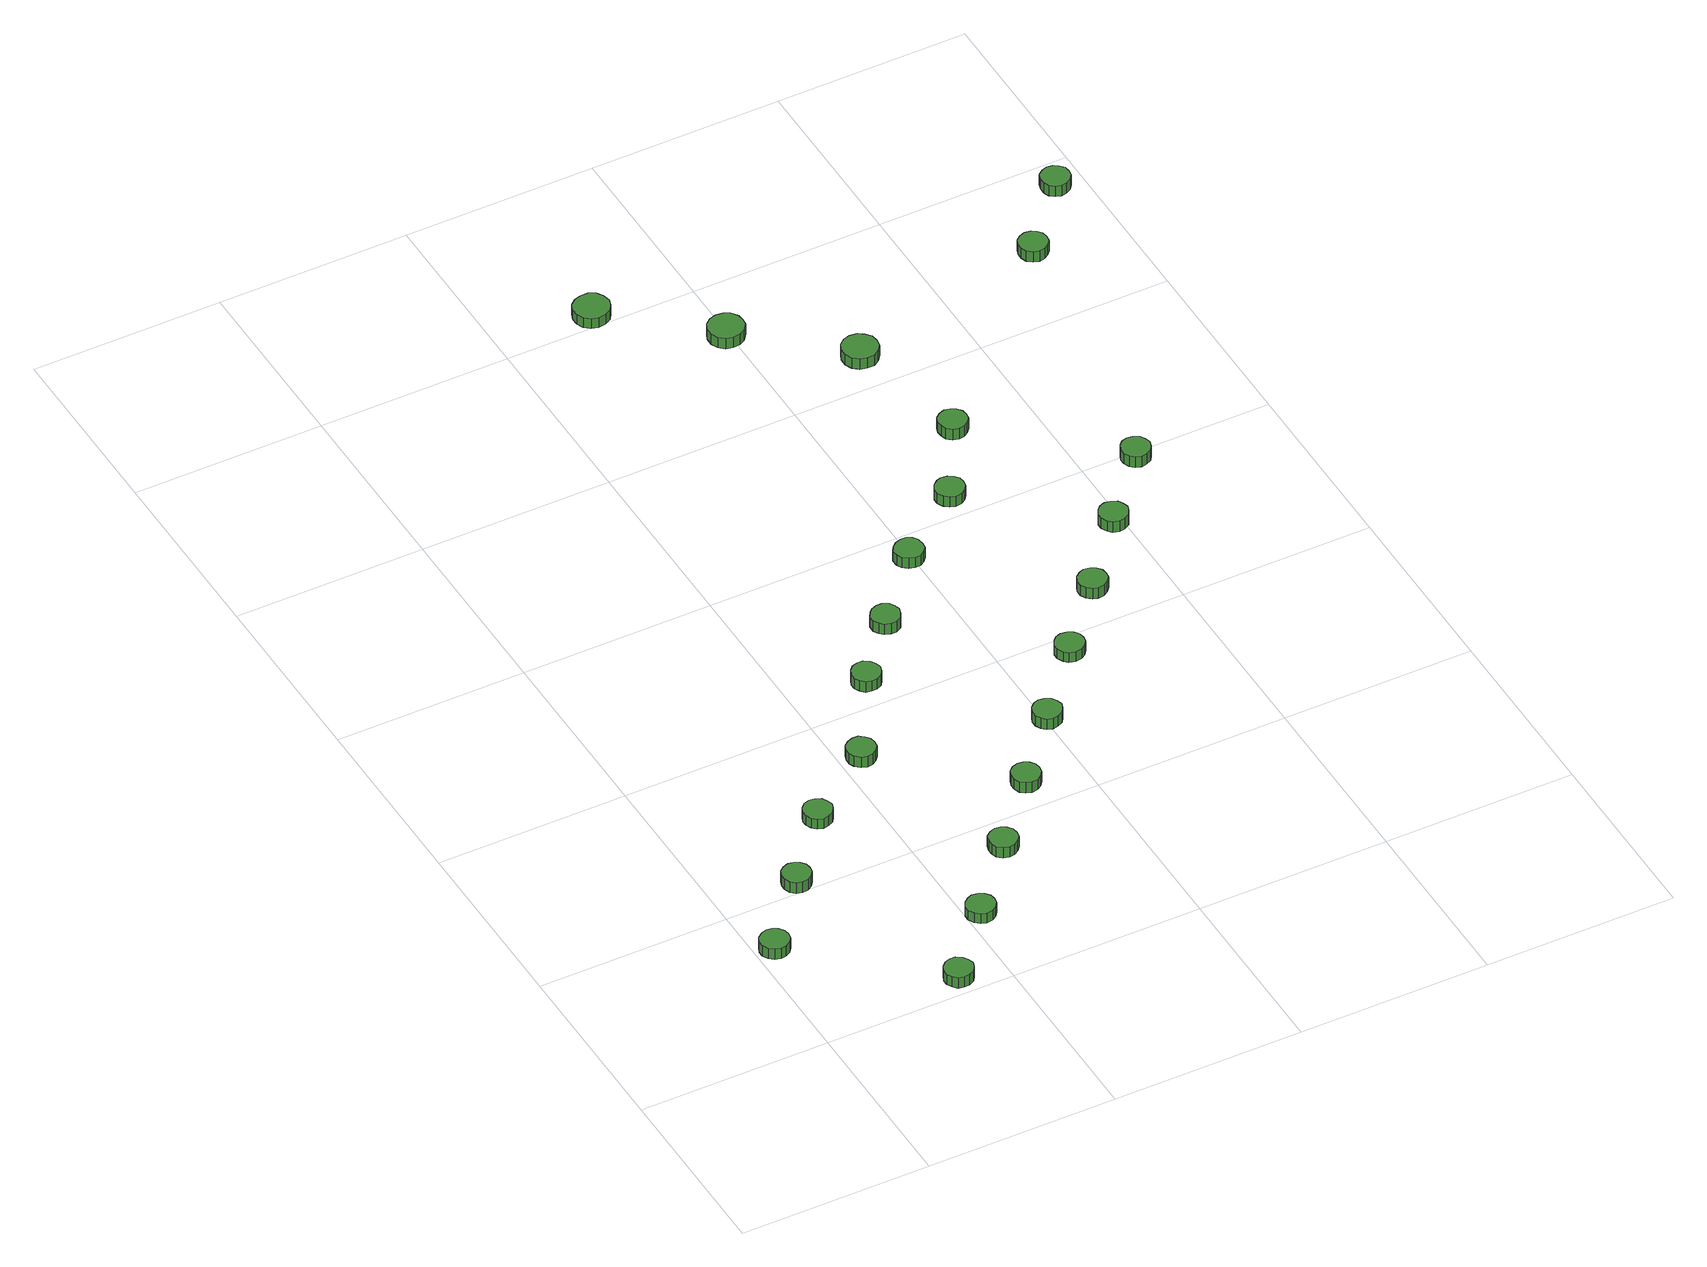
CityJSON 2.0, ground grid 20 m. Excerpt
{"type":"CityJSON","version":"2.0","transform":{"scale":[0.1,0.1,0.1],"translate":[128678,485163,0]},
"CityObjects":{
"tree1":{"type":"SolitaryVegetationObject","attributes":{"function":"something"},"geometry":[{"type":"MultiSurface","lod":"1","boundaries":[[[0,1,2,3,4,5,6,7,8,9,10,11,12,13,14]],[[15,16,17,18,19,20,21,22,23,24,25,26,27,28,29]],[[0,29,28,1]],[[1,28,27,2]],[[2,27,26,3]],[[3,26,25,4]],[[4,25,24,5]],[[5,24,23,6]],[[6,23,22,7]],[[7,22,21,8]],[[8,21,20,9]],[[9,20,19,10]],[[10,19,18,11]],[[11,18,17,12]],[[12,17,16,13]],[[13,16,15,14]],[[14,15,29,0]]]}]},
"tree2":{"type":"SolitaryVegetationObject","attributes":{"function":"something"},"geometry":[{"type":"MultiSurface","lod":"1","boundaries":[[[30,31,32,33,34,35,36,37,38,39,40,41,42,43,44]],[[45,46,47,48,49,50,51,52,53,54,55,56,57,58,59]],[[30,59,58,31]],[[31,58,57,32]],[[32,57,56,33]],[[33,56,55,34]],[[34,55,54,35]],[[35,54,53,36]],[[36,53,52,37]],[[37,52,51,38]],[[38,51,50,39]],[[39,50,49,40]],[[40,49,48,41]],[[41,48,47,42]],[[42,47,46,43]],[[43,46,45,44]],[[44,45,59,30]]]}]},
"tree3":{"type":"SolitaryVegetationObject","attributes":{"function":"something"},"geometry":[{"type":"MultiSurface","lod":"1","boundaries":[[[60,61,62,63,64,65,66,67,68,69,70,71,72,73,74]],[[75,76,77,78,79,80,81,82,83,84,85,86,87,88,89]],[[60,89,88,61]],[[61,88,87,62]],[[62,87,86,63]],[[63,86,85,64]],[[64,85,84,65]],[[65,84,83,66]],[[66,83,82,67]],[[67,82,81,68]],[[68,81,80,69]],[[69,80,79,70]],[[70,79,78,71]],[[71,78,77,72]],[[72,77,76,73]],[[73,76,75,74]],[[74,75,89,60]]]}]},
"tree4":{"type":"SolitaryVegetationObject","attributes":{"function":"something"},"geometry":[{"type":"MultiSurface","lod":"1","boundaries":[[[90,91,92,93,94,95,96,97,98,99,100,101,102,103,104]],[[105,106,107,108,109,110,111,112,113,114,115,116,117,118,119]],[[90,119,118,91]],[[91,118,117,92]],[[92,117,116,93]],[[93,116,115,94]],[[94,115,114,95]],[[95,114,113,96]],[[96,113,112,97]],[[97,112,111,98]],[[98,111,110,99]],[[99,110,109,100]],[[100,109,108,101]],[[101,108,107,102]],[[102,107,106,103]],[[103,106,105,104]],[[104,105,119,90]]]}]},
"tree5":{"type":"SolitaryVegetationObject","attributes":{"function":"something"},"geometry":[{"type":"MultiSurface","lod":"1","boundaries":[[[120,121,122,123,124,125,126,127,128,129,130,131,132,133,134]],[[135,136,137,138,139,140,141,142,143,144,145,146,147,148,149]],[[120,149,148,121]],[[121,148,147,122]],[[122,147,146,123]],[[123,146,145,124]],[[124,145,144,125]],[[125,144,143,126]],[[126,143,142,127]],[[127,142,141,128]],[[128,141,140,129]],[[129,140,139,130]],[[130,139,138,131]],[[131,138,137,132]],[[132,137,136,133]],[[133,136,135,134]],[[134,135,149,120]]]}]},
"tree6":{"type":"SolitaryVegetationObject","attributes":{"function":"something"},"geometry":[{"type":"MultiSurface","lod":"1","boundaries":[[[150,151,152,153,154,155,156,157,158,159,160,161,162,163,164]],[[165,166,167,168,169,170,171,172,173,174,175,176,177,178,179]],[[150,179,178,151]],[[151,178,177,152]],[[152,177,176,153]],[[153,176,175,154]],[[154,175,174,155]],[[155,174,173,156]],[[156,173,172,157]],[[157,172,171,158]],[[158,171,170,159]],[[159,170,169,160]],[[160,169,168,161]],[[161,168,167,162]],[[162,167,166,163]],[[163,166,165,164]],[[164,165,179,150]]]}]},
"tree7":{"type":"SolitaryVegetationObject","attributes":{"function":"something"},"geometry":[{"type":"MultiSurface","lod":"1","boundaries":[[[180,181,182,183,184,185,186,187,188,189,190,191,192,193,194]],[[195,196,197,198,199,200,201,202,203,204,205,206,207,208,209]],[[180,209,208,181]],[[181,208,207,182]],[[182,207,206,183]],[[183,206,205,184]],[[184,205,204,185]],[[185,204,203,186]],[[186,203,202,187]],[[187,202,201,188]],[[188,201,200,189]],[[189,200,199,190]],[[190,199,198,191]],[[191,198,197,192]],[[192,197,196,193]],[[193,196,195,194]],[[194,195,209,180]]]}]},
"tree8":{"type":"SolitaryVegetationObject","attributes":{"function":"something"},"geometry":[{"type":"MultiSurface","lod":"1","boundaries":[[[210,211,212,213,214,215,216,217,218,219,220,221,222,223,224]],[[225,226,227,228,229,230,231,232,233,234,235,236,237,238,239]],[[210,239,238,211]],[[211,238,237,212]],[[212,237,236,213]],[[213,236,235,214]],[[214,235,234,215]],[[215,234,233,216]],[[216,233,232,217]],[[217,232,231,218]],[[218,231,230,219]],[[219,230,229,220]],[[220,229,228,221]],[[221,228,227,222]],[[222,227,226,223]],[[223,226,225,224]],[[224,225,239,210]]]}]},
"tree9":{"type":"SolitaryVegetationObject","attributes":{"function":"something"},"geometry":[{"type":"MultiSurface","lod":"1","boundaries":[[[240,241,242,243,244,245,246,247,248,249,250,251,252,253,254]],[[255,256,257,258,259,260,261,262,263,264,265,266,267,268,269]],[[240,269,268,241]],[[241,268,267,242]],[[242,267,266,243]],[[243,266,265,244]],[[244,265,264,245]],[[245,264,263,246]],[[246,263,262,247]],[[247,262,261,248]],[[248,261,260,249]],[[249,260,259,250]],[[250,259,258,251]],[[251,258,257,252]],[[252,257,256,253]],[[253,256,255,254]],[[254,255,269,240]]]}]},
"tree10":{"type":"SolitaryVegetationObject","attributes":{"function":"something"},"geometry":[{"type":"MultiSurface","lod":"1","boundaries":[[[270,271,272,273,274,275,276,277,278,279,280,281,282,283,284]],[[285,286,287,288,289,290,291,292,293,294,295,296,297,298,299]],[[270,299,298,271]],[[271,298,297,272]],[[272,297,296,273]],[[273,296,295,274]],[[274,295,294,275]],[[275,294,293,276]],[[276,293,292,277]],[[277,292,291,278]],[[278,291,290,279]],[[279,290,289,280]],[[280,289,288,281]],[[281,288,287,282]],[[282,287,286,283]],[[283,286,285,284]],[[284,285,299,270]]]}]},
"tree11":{"type":"SolitaryVegetationObject","attributes":{"function":"something"},"geometry":[{"type":"MultiSurface","lod":"1","boundaries":[[[300,301,302,303,304,305,306,307,308,309,310,311,312,313,314]],[[315,316,317,318,319,320,321,322,323,324,325,326,327,328,329]],[[300,329,328,301]],[[301,328,327,302]],[[302,327,326,303]],[[303,326,325,304]],[[304,325,324,305]],[[305,324,323,306]],[[306,323,322,307]],[[307,322,321,308]],[[308,321,320,309]],[[309,320,319,310]],[[310,319,318,311]],[[311,318,317,312]],[[312,317,316,313]],[[313,316,315,314]],[[314,315,329,300]]]}]},
"tree12":{"type":"SolitaryVegetationObject","attributes":{"function":"something"},"geometry":[{"type":"MultiSurface","lod":"1","boundaries":[[[330,331,332,333,334,335,336,337,338,339,340,341,342,343,344]],[[345,346,347,348,349,350,351,352,353,354,355,356,357,358,359]],[[330,359,358,331]],[[331,358,357,332]],[[332,357,356,333]],[[333,356,355,334]],[[334,355,354,335]],[[335,354,353,336]],[[336,353,352,337]],[[337,352,351,338]],[[338,351,350,339]],[[339,350,349,340]],[[340,349,348,341]],[[341,348,347,342]],[[342,347,346,343]],[[343,346,345,344]],[[344,345,359,330]]]}]},
"tree13":{"type":"SolitaryVegetationObject","attributes":{"function":"something"},"geometry":[{"type":"MultiSurface","lod":"1","boundaries":[[[360,361,362,363,364,365,366,367,368,369,370,371,372,373,374]],[[375,376,377,378,379,380,381,382,383,384,385,386,387,388,389]],[[360,389,388,361]],[[361,388,387,362]],[[362,387,386,363]],[[363,386,385,364]],[[364,385,384,365]],[[365,384,383,366]],[[366,383,382,367]],[[367,382,381,368]],[[368,381,380,369]],[[369,380,379,370]],[[370,379,378,371]],[[371,378,377,372]],[[372,377,376,373]],[[373,376,375,374]],[[374,375,389,360]]]}]},
"tree14":{"type":"SolitaryVegetationObject","attributes":{"function":"something"},"geometry":[{"type":"MultiSurface","lod":"1","boundaries":[[[390,391,392,393,394,395,396,397,398,399,400,401,402,403,404]],[[405,406,407,408,409,410,411,412,413,414,415,416,417,418,419]],[[390,419,418,391]],[[391,418,417,392]],[[392,417,416,393]],[[393,416,415,394]],[[394,415,414,395]],[[395,414,413,396]],[[396,413,412,397]],[[397,412,411,398]],[[398,411,410,399]],[[399,410,409,400]],[[400,409,408,401]],[[401,408,407,402]],[[402,407,406,403]],[[403,406,405,404]],[[404,405,419,390]]]}]},
"tree15":{"type":"SolitaryVegetationObject","attributes":{"function":"something"},"geometry":[{"type":"MultiSurface","lod":"1","boundaries":[[[420,421,422,423,424,425,426,427,428,429,430,431,432,433,434]],[[435,436,437,438,439,440,441,442,443,444,445,446,447,448,449]],[[420,449,448,421]],[[421,448,447,422]],[[422,447,446,423]],[[423,446,445,424]],[[424,445,444,425]],[[425,444,443,426]],[[426,443,442,427]],[[427,442,441,428]],[[428,441,440,429]],[[429,440,439,430]],[[430,439,438,431]],[[431,438,437,432]],[[432,437,436,433]],[[433,436,435,434]],[[434,435,449,420]]]}]},
"tree16":{"type":"SolitaryVegetationObject","attributes":{"function":"something"},"geometry":[{"type":"MultiSurface","lod":"1","boundaries":[[[450,451,452,453,454,455,456,457,458,459,460,461,462,463,464]],[[465,466,467,468,469,470,471,472,473,474,475,476,477,478,479]],[[450,479,478,451]],[[451,478,477,452]],[[452,477,476,453]],[[453,476,475,454]],[[454,475,474,455]],[[455,474,473,456]],[[456,473,472,457]],[[457,472,471,458]],[[458,471,470,459]],[[459,470,469,460]],[[460,469,468,461]],[[461,468,467,462]],[[462,467,466,463]],[[463,466,465,464]],[[464,465,479,450]]]}]},
"tree17":{"type":"SolitaryVegetationObject","attributes":{"function":"something"},"geometry":[{"type":"MultiSurface","lod":"1","boundaries":[[[480,481,482,483,484,485,486,487,488,489,490,491,492,493,494]],[[495,496,497,498,499,500,501,502,503,504,505,506,507,508,509]],[[480,509,508,481]],[[481,508,507,482]],[[482,507,506,483]],[[483,506,505,484]],[[484,505,504,485]],[[485,504,503,486]],[[486,503,502,487]],[[487,502,501,488]],[[488,501,500,489]],[[489,500,499,490]],[[490,499,498,491]],[[491,498,497,492]],[[492,497,496,493]],[[493,496,495,494]],[[494,495,509,480]]]}]},
"tree18":{"type":"SolitaryVegetationObject","attributes":{"function":"something"},"geometry":[{"type":"MultiSurface","lod":"1","boundaries":[[[510,511,512,513,514,515,516,517,518,519,520,521,522,523,524]],[[525,526,527,528,529,530,531,532,533,534,535,536,537,538,539]],[[510,539,538,511]],[[511,538,537,512]],[[512,537,536,513]],[[513,536,535,514]],[[514,535,534,515]],[[515,534,533,516]],[[516,533,532,517]],[[517,532,531,518]],[[518,531,530,519]],[[519,530,529,520]],[[520,529,528,521]],[[521,528,527,522]],[[522,527,526,523]],[[523,526,525,524]],[[524,525,539,510]]]}]},
"tree19":{"type":"SolitaryVegetationObject","attributes":{"function":"something"},"geometry":[{"type":"MultiSurface","lod":"1","boundaries":[[[540,541,542,543,544,545,546,547,548,549,550,551,552,553,554]],[[555,556,557,558,559,560,561,562,563,564,565,566,567,568,569]],[[540,569,568,541]],[[541,568,567,542]],[[542,567,566,543]],[[543,566,565,544]],[[544,565,564,545]],[[545,564,563,546]],[[546,563,562,547]],[[547,562,561,548]],[[548,561,560,549]],[[549,560,559,550]],[[550,559,558,551]],[[551,558,557,552]],[[552,557,556,553]],[[553,556,555,554]],[[554,555,569,540]]]}]},
"tree20":{"type":"SolitaryVegetationObject","attributes":{"function":"something"},"geometry":[{"type":"MultiSurface","lod":"1","boundaries":[[[570,571,572,573,574,575,576,577,578,579,580,581,582,583,584]],[[585,586,587,588,589,590,591,592,593,594,595,596,597,598,599]],[[570,599,598,571]],[[571,598,597,572]],[[572,597,596,573]],[[573,596,595,574]],[[574,595,594,575]],[[575,594,593,576]],[[576,593,592,577]],[[577,592,591,578]],[[578,591,590,579]],[[579,590,589,580]],[[580,589,588,581]],[[581,588,587,582]],[[582,587,586,583]],[[583,586,585,584]],[[584,585,599,570]]]}]},
"tree21":{"type":"SolitaryVegetationObject","attributes":{"function":"something"},"geometry":[{"type":"MultiSurface","lod":"1","boundaries":[[[600,601,602,603,604,605,606,607,608,609,610,611,612,613,614]],[[615,616,617,618,619,620,621,622,623,624,625,626,627,628,629]],[[600,629,628,601]],[[601,628,627,602]],[[602,627,626,603]],[[603,626,625,604]],[[604,625,624,605]],[[605,624,623,606]],[[606,623,622,607]],[[607,622,621,608]],[[608,621,620,609]],[[609,620,619,610]],[[610,619,618,611]],[[611,618,617,612]],[[612,617,616,613]],[[613,616,615,614]],[[614,615,629,600]]]}]},
"tree22":{"type":"SolitaryVegetationObject","attributes":{"function":"something"},"geometry":[{"type":"MultiSurface","lod":"1","boundaries":[[[630,631,632,633,634,635,636,637,638,639,640,641,642,643,644]],[[645,646,647,648,649,650,651,652,653,654,655,656,657,658,659]],[[630,659,658,631]],[[631,658,657,632]],[[632,657,656,633]],[[633,656,655,634]],[[634,655,654,635]],[[635,654,653,636]],[[636,653,652,637]],[[637,652,651,638]],[[638,651,650,639]],[[639,650,649,640]],[[640,649,648,641]],[[641,648,647,642]],[[642,647,646,643]],[[643,646,645,644]],[[644,645,659,630]]]}]},
"tree23":{"type":"SolitaryVegetationObject","attributes":{"function":"something"},"geometry":[{"type":"MultiSurface","lod":"1","boundaries":[[[660,661,662,663,664,665,666,667,668,669,670,671,672,673,674]],[[675,676,677,678,679,680,681,682,683,684,685,686,687,688,689]],[[660,689,688,661]],[[661,688,687,662]],[[662,687,686,663]],[[663,686,685,664]],[[664,685,684,665]],[[665,684,683,666]],[[666,683,682,667]],[[667,682,681,668]],[[668,681,680,669]],[[669,680,679,670]],[[670,679,678,671]],[[671,678,677,672]],[[672,677,676,673]],[[673,676,675,674]],[[674,675,689,660]]]}]}
},
"vertices":[
[34,139,19],[33,145,19],[29,150,19],[24,153,19],[18,154,19],[12,152,19],[7,148,19],[4,142,19],[4,136,19],[7,130,19],[12,126,19],[18,124,19],[24,125,19],[29,128,19],[33,133,19],[33,133,6],[29,128,6],[24,125,6],[18,124,6],[12,126,6],[7,130,6],[4,136,6],[4,142,6],[7,148,6],[12,152,6],[18,154,6],[24,153,6],[29,150,6],[33,145,6],[34,139,6],
[97,212,19],[96,218,19],[92,223,19],[87,226,19],[81,227,19],[75,225,19],[70,221,19],[68,215,19],[68,209,19],[70,203,19],[75,199,19],[81,197,19],[87,198,19],[92,201,19],[96,206,19],[96,206,6],[92,201,6],[87,198,6],[81,197,6],[75,199,6],[70,203,6],[68,209,6],[68,215,6],[70,221,6],[75,225,6],[81,227,6],[87,226,6],[92,223,6],[96,218,6],[97,212,6],
[168,21,18],[166,27,18],[163,32,18],[157,36,18],[151,36,18],[145,34,18],[141,30,18],[138,24,18],[138,18,18],[141,13,18],[145,8,18],[151,7,18],[157,7,18],[163,10,18],[166,15,18],[166,15,5],[163,10,5],[157,7,5],[151,7,5],[145,8,5],[141,13,5],[138,18,5],[138,24,5],[141,30,5],[145,34,5],[151,36,5],[157,36,5],[163,32,5],[166,27,5],[168,21,5],
[159,283,18],[157,289,18],[154,294,18],[148,297,18],[142,298,18],[136,296,18],[132,292,18],[129,286,18],[129,280,18],[132,274,18],[136,270,18],[142,268,18],[148,269,18],[154,272,18],[157,277,18],[157,277,6],[154,272,6],[148,269,6],[142,268,6],[136,270,6],[132,274,6],[129,280,6],[129,286,6],[132,292,6],[136,296,6],[142,298,6],[148,297,6],[154,294,6],[157,289,6],[159,283,6],
[230,92,17],[229,98,17],[225,103,17],[220,106,17],[213,107,17],[208,105,17],[203,101,17],[200,95,17],[200,89,17],[203,83,17],[208,79,17],[213,77,17],[220,78,17],[225,81,17],[229,86,17],[229,86,5],[225,81,5],[220,78,5],[213,77,5],[208,79,5],[203,83,5],[200,89,5],[200,95,5],[203,101,5],[208,105,5],[213,107,5],[220,106,5],[225,103,5],[229,98,5],[230,92,5],
[236,340,19],[235,346,19],[231,351,19],[226,355,19],[220,355,19],[214,353,19],[209,349,19],[207,343,19],[207,337,19],[209,332,19],[214,327,19],[220,325,19],[226,326,19],[231,329,19],[235,334,19],[235,334,6],[231,329,6],[226,326,6],[220,325,6],[214,327,6],[209,332,6],[207,337,6],[207,343,6],[209,349,6],[214,353,6],[220,355,6],[226,355,6],[231,351,6],[235,346,6],[236,340,6],
[293,164,18],[292,170,18],[288,175,18],[283,178,18],[277,179,18],[271,177,18],[266,173,18],[264,167,18],[264,161,18],[266,155,18],[271,151,18],[277,149,18],[283,150,18],[288,153,18],[292,158,18],[292,158,5],[288,153,5],[283,150,5],[277,149,5],[271,151,5],[266,155,5],[264,161,5],[264,167,5],[266,173,5],[271,177,5],[277,179,5],[283,178,5],[288,175,5],[292,170,5],[293,164,5],
[292,432,19],[290,438,19],[287,443,19],[281,447,19],[275,447,19],[269,445,19],[265,441,19],[262,435,19],[262,429,19],[265,424,19],[269,419,19],[275,418,19],[281,418,19],[287,421,19],[290,426,19],[290,426,6],[287,421,6],[281,418,6],[275,418,6],[269,419,6],[265,424,6],[262,429,6],[262,435,6],[265,441,6],[269,445,6],[275,447,6],[281,447,6],[287,443,6],[290,438,6],[292,432,6],
[356,235,18],[355,241,18],[351,246,18],[346,249,18],[340,250,18],[334,248,18],[329,244,18],[327,238,18],[327,232,18],[329,226,18],[334,222,18],[340,220,18],[346,221,18],[351,224,18],[355,229,18],[355,229,5],[351,224,5],[346,221,5],[340,220,5],[334,222,5],[329,226,5],[327,232,5],[327,238,5],[329,244,5],[334,248,5],[340,250,5],[346,249,5],[351,246,5],[355,241,5],[356,235,5],
[347,496,19],[345,502,19],[342,507,19],[336,510,19],[330,510,19],[324,508,19],[320,504,19],[317,499,19],[317,492,19],[320,487,19],[324,483,19],[330,481,19],[336,481,19],[342,484,19],[345,489,19],[345,489,6],[342,484,6],[336,481,6],[330,481,6],[324,483,6],[320,487,6],[317,492,6],[317,499,6],[320,504,6],[324,508,6],[330,510,6],[336,510,6],[342,507,6],[345,502,6],[347,496,6],
[418,306,17],[416,312,17],[413,317,17],[407,320,17],[401,321,17],[395,319,17],[391,315,17],[388,309,17],[388,303,17],[391,297,17],[395,293,17],[401,291,17],[407,292,17],[413,295,17],[416,300,17],[416,300,4],[413,295,4],[407,292,4],[401,291,4],[395,293,4],[391,297,4],[388,303,4],[388,309,4],[391,315,4],[395,319,4],[401,321,4],[407,320,4],[413,317,4],[416,312,4],[418,306,4],
[411,567,19],[410,574,19],[406,579,19],[401,582,19],[395,582,19],[389,580,19],[384,576,19],[381,571,19],[381,564,19],[384,559,19],[389,555,19],[395,553,19],[401,553,19],[406,556,19],[410,561,19],[410,561,6],[406,556,6],[401,553,6],[395,553,6],[389,555,6],[384,559,6],[381,564,6],[381,571,6],[384,576,6],[389,580,6],[395,582,6],[401,582,6],[406,579,6],[410,574,6],[411,567,6],
[481,378,18],[480,384,18],[476,389,18],[471,392,18],[464,393,18],[458,391,18],[454,387,18],[451,381,18],[451,375,18],[454,369,18],[458,365,18],[464,363,18],[471,364,18],[476,367,18],[480,372,18],[480,372,6],[476,367,6],[471,364,6],[464,363,6],[458,365,6],[454,369,6],[451,375,6],[451,381,6],[454,387,6],[458,391,6],[464,393,6],[471,392,6],[476,389,6],[480,384,6],[481,378,6],
[317,1014,18],[315,1022,18],[311,1028,18],[304,1032,18],[296,1032,18],[289,1030,18],[283,1025,18],[280,1018,18],[280,1010,18],[283,1003,18],[289,998,18],[296,996,18],[304,997,18],[311,1001,18],[315,1007,18],[315,1007,6],[311,1001,6],[304,997,6],[296,996,6],[289,998,6],[283,1003,6],[280,1010,6],[280,1018,6],[283,1025,6],[289,1030,6],[296,1032,6],[304,1032,6],[311,1028,6],[315,1022,6],[317,1014,6],
[487,626,19],[486,632,19],[482,637,19],[477,640,19],[470,641,19],[465,639,19],[460,635,19],[457,629,19],[457,623,19],[460,617,19],[465,613,19],[470,611,19],[477,612,19],[482,615,19],[486,620,19],[486,620,6],[482,615,6],[477,612,6],[470,611,6],[465,613,6],[460,617,6],[457,623,6],[457,629,6],[460,635,6],[465,639,6],[470,641,6],[477,640,6],[482,637,6],[486,632,6],[487,626,6],
[544,449,17],[543,455,17],[539,460,17],[534,463,17],[527,464,17],[522,462,17],[517,458,17],[514,452,17],[514,446,17],[517,440,17],[522,436,17],[527,434,17],[534,435,17],[539,438,17],[543,443,17],[543,443,4],[539,438,4],[534,435,4],[527,434,4],[522,436,4],[517,440,4],[514,446,4],[514,452,4],[517,458,4],[522,462,4],[527,464,4],[534,463,4],[539,460,4],[543,455,4],[544,449,4],
[414,928,19],[413,935,19],[408,942,19],[402,945,19],[394,946,19],[387,944,19],[381,939,19],[378,932,19],[378,924,19],[381,917,19],[387,912,19],[394,910,19],[402,911,19],[408,914,19],[413,921,19],[413,921,6],[408,914,6],[402,911,6],[394,910,6],[387,912,6],[381,917,6],[378,924,6],[378,932,6],[381,939,6],[387,944,6],[394,946,6],[402,945,6],[408,942,6],[413,935,6],[414,928,6],
[535,709,19],[534,715,19],[530,720,19],[525,723,19],[519,724,19],[513,722,19],[508,718,19],[506,712,19],[506,706,19],[508,700,19],[513,696,19],[519,694,19],[525,695,19],[530,698,19],[534,703,19],[534,703,6],[530,698,6],[525,695,6],[519,694,6],[513,696,6],[508,700,6],[506,706,6],[506,712,6],[508,718,6],[513,722,6],[519,724,6],[525,723,6],[530,720,6],[534,715,6],[535,709,6],
[511,842,19],[510,849,19],[505,855,19],[499,859,19],[491,860,19],[484,858,19],[478,853,19],[475,846,19],[475,838,19],[478,831,19],[484,826,19],[491,824,19],[499,824,19],[505,828,19],[510,834,19],[510,834,6],[505,828,6],[499,824,6],[491,824,6],[484,826,6],[478,831,6],[475,838,6],[475,846,6],[478,853,6],[484,858,6],[491,860,6],[499,859,6],[505,855,6],[510,849,6],[511,842,6],
[606,521,19],[604,527,19],[601,532,19],[595,535,19],[589,536,19],[583,534,19],[579,530,19],[576,524,19],[576,518,19],[579,512,19],[583,508,19],[589,506,19],[595,507,19],[601,510,19],[604,515,19],[604,515,6],[601,510,6],[595,507,6],[589,506,6],[583,508,6],[579,512,6],[576,518,6],[576,524,6],[579,530,6],[583,534,6],[589,536,6],[595,535,6],[601,532,6],[604,527,6],[606,521,6],
[669,593,18],[667,599,18],[664,604,18],[658,607,18],[652,608,18],[646,606,18],[642,602,18],[639,596,18],[639,590,18],[642,584,18],[646,580,18],[652,578,18],[658,579,18],[664,582,18],[667,587,18],[667,587,5],[664,582,5],[658,579,5],[652,578,5],[646,580,5],[642,584,5],[639,590,5],[639,596,5],[642,602,5],[646,606,5],[652,608,5],[658,607,5],[664,604,5],[667,599,5],[669,593,5],
[722,894,20],[721,900,20],[717,905,20],[712,908,20],[706,909,20],[700,907,20],[695,903,20],[693,897,20],[693,891,20],[695,885,20],[700,881,20],[706,879,20],[712,880,20],[717,883,20],[721,888,20],[721,888,7],[717,883,7],[712,880,7],[706,879,7],[700,881,7],[695,885,7],[693,891,7],[693,897,7],[695,903,7],[700,907,7],[706,909,7],[712,908,7],[717,905,7],[721,900,7],[722,894,7],
[785,966,20],[784,972,20],[780,977,20],[775,980,20],[769,981,20],[763,979,20],[758,975,20],[756,969,20],[756,963,20],[758,957,20],[763,953,20],[769,951,20],[775,952,20],[780,955,20],[784,960,20],[784,960,7],[780,955,7],[775,952,7],[769,951,7],[763,953,7],[758,957,7],[756,963,7],[756,969,7],[758,975,7],[763,979,7],[769,981,7],[775,980,7],[780,977,7],[784,972,7],[785,966,7]
]}
